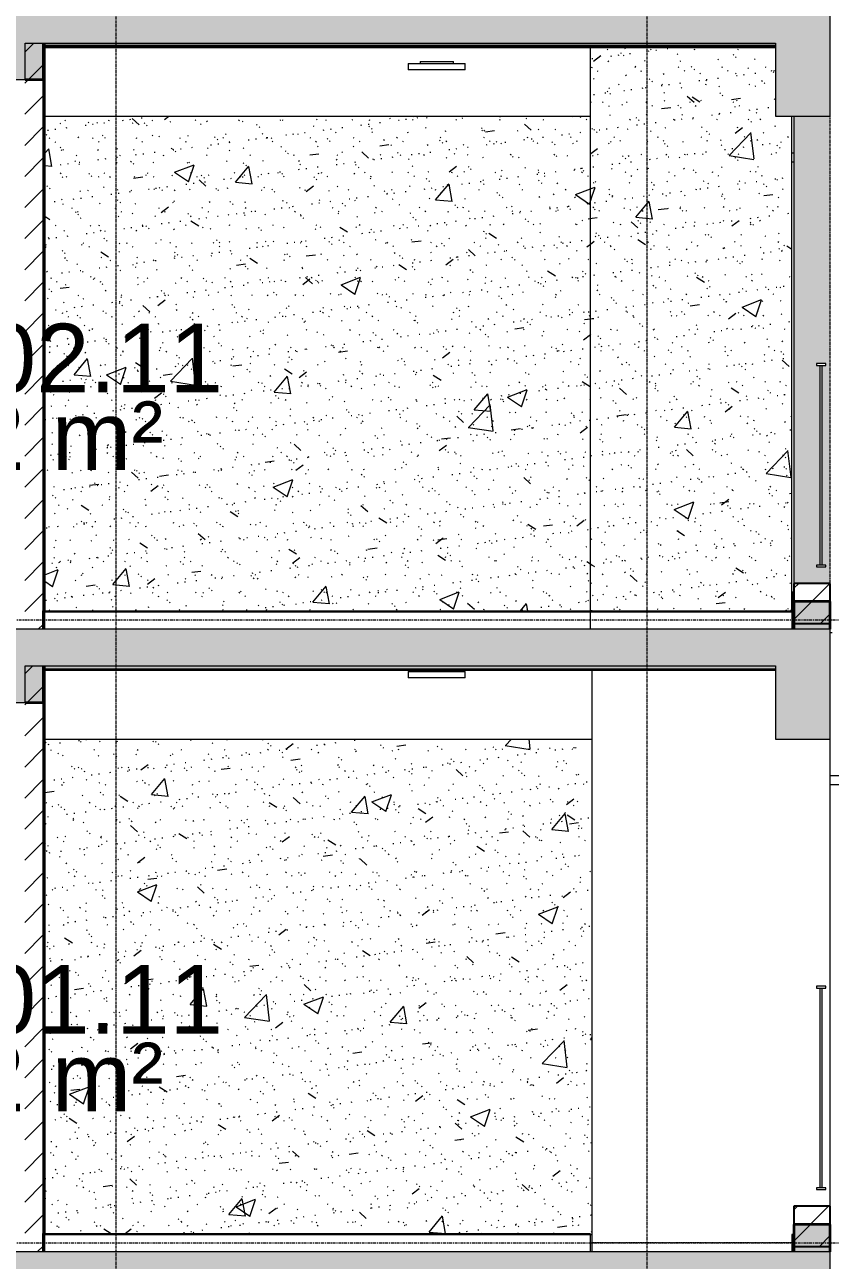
# Model space of a CAD drawing. Header units: millimetres. Extents: x 3451 to 201731, y -8641 to 35300.
# Drawn here: x 171691 to 176091, y 2104 to 8850 of the extents above; entities that cross this region are included whole.
import ezdxf

# ---------------------------------------------------------------- set-up
doc = ezdxf.new("R2010")
doc.units = ezdxf.units.MM
for name, pattern in [('Centre', [31.75, 6.35, -4.7625, 15.875, -4.7625]), ('Dash 1_8_', [6.35, 3.175, -3.175]), ('Grid Line', [22.225, 12.7, -3.175, 3.175, -3.175])]:
    doc.linetypes.add(name, pattern=pattern)
for name, color, linetype, lineweight in [('0-2', 50, 'Continuous', 5), ('A-AREA', 32, 'Dash 1_8_', 9), ('A-AREA-IDEN', 2, 'Continuous', 9), ('A-CLNG', 13, 'Continuous', 9), ('A-CLNG-2', 250, 'Continuous', 25), ('A-CLNG-PATT-3', 7, 'Continuous', 9), ('A-DETL-GENF-1', 7, 'Continuous', 9), ('A-DETL-THIN', 151, 'Continuous', 9), ('A-FLOR', 192, 'Continuous', 9), ('A-FLOR-1', 10, 'Continuous', 35), ('A-FLOR-HRAL', 11, 'Continuous', 9), ('A-FLOR-HRAL-1', 253, 'Continuous', 9), ('A-FLOR-HRAL-2', 53, 'Continuous', 18), ('A-FLOR-LEVL-2', 51, 'Centre', 9), ('A-FLOR-PATT-1', 7, 'Continuous', 9), ('A-WALL', 113, 'Continuous', 9), ('A-WALL-2', 250, 'Continuous', 25), ('A-WALL-3', 7, 'Continuous', 9), ('A-WALL-PATT-1', 7, 'Continuous', 9), ('A-WALL-PATT-2', 9, 'Continuous', 9), ('A-WALL-PATT-3', 111, 'Continuous', 5), ('E-LITE-EQPM', 33, 'Continuous', 9), ('E-LITE-EQPM-1', 7, 'Continuous', 9), ('I-WALL-1', 7, 'Continuous', 9), ('I-WALL-3', 250, 'Continuous', 25), ('S-BEAM-1', 12, 'Continuous', 5), ('S-BEAM-2', 10, 'Continuous', 35), ('S-BEAM-3', 7, 'Continuous', 9), ('S-COLS-1', 7, 'Continuous', 9), ('S-GRID-1', 1, 'Grid Line', 9)]:
    doc.layers.add(name, color=color, linetype=linetype, lineweight=lineweight)
doc.styles.add('Arial_1', font='arial.ttf', dxfattribs={"height": 375})
pattern_1 = [(50, (-51987.05, 14125), (1093.104, -95.634), [114.3, -1257.3]), (355, (-51987, 14125), (-211.457, 1146.34), [91.44, -1005.84]), (100.451, (-51896, 14117), (881.656, 1050.7), [97.14, -1068.54]), (46.184, (-51987, 14429.8), (1626.475, -252.257), [171.45, -1885.95]), (96.636, (-51851.5, 14408.8), (1424.42, 1484.565), [145.71, -1602.81]), (351.184, (-51987, 14429.8), (1424.43, 1484.55), [137.16, -1508.76]), (21, (-51834.65, 14353.6), (909.686, -613.59), [114.3, -1257.3]), (326, (-51834.7, 14353.6), (370.812, 1105.13), [91.44, -1005.84]), (71.451, (-51758.8, 14302.5), (1280.503, 491.528), [97.14, -1068.54]), (37.5, (-51987.05, 14125), (18.5313, 507.3303), [50.292, -943.356, 50.292, -970.788, -1009.65]), (37.5, (-51987.05, 14125), (18.5313, 507.3303), [-2014.728, 50.292, -959.358]), (7.5, (-51987.05, 14125), (400.918, 601.084), [50.292, -531.876, 50.292, -920.496, -384.81]), (7.5, (-51987.05, 14125), (400.918, 601.084), [-1552.956, 50.292, -334.518]), (327.5, (-52326.9, 14125), (813.545, -34.3737), [50.292, -330.708, 50.292, -1138.428, -1577.34]), (327.5, (-52326.9, 14125), (813.545, -34.3737), [-1569.72, 50.292, -1527.048]), (317.5, (-52479.3, 14125), (888.775, 152.56), [50.292, -445.008, 50.292, -739.14, -1120.14]), (317.5, (-52479.3, 14125), (888.775, 152.56), [-1284.732, 50.292, -1069.848])]
pattern_2 = [(37.5, (-51987.05, 14125), (-4.79953, 146.8239), [5.029, -110.795, 5.029, -124.511, -123.825]), (37.5, (-51987.05, 14125), (-4.79953, 146.8239), [-245.364, 5.029, -118.796]), (7.5, (-51987.05, 14125), (134.8574, 215.0472), [5.029, -57.455, 5.029, -99.365, -40.005]), (7.5, (-51987.05, 14125), (134.8574, 215.0472), [-166.878, 5.029, -34.976]), (327.5, (-52080.78, 14125), (237.29776, 0.4316), [5.029, -33.071, 5.029, -132.131, -179.07]), (327.5, (-52080.78, 14125), (237.29776, 0.4316), [-175.26, 5.029, -174.041]), (317.5, (-52080.78, 14125), (229.067, 66.8792), [5.029, -14.021, 5.029, -84.887, -102.87]), (317.5, (-52080.78, 14125), (229.067, 66.8792), [-108.966, 5.029, -97.841])]
pattern_3 = [(45, (-51987.05, 14125), (-79.5495, 79.5495), [])]
pattern_4 = [(45, (-51987.05, 14125), (-84.8528, 84.8528), [])]

# ---------------------------------------------------------------- blocks, each defined once
blk = doc.blocks.new('NCV_TKTC_KET CAU_rvt-2-TKCS_MẶT CẮT D')
at = {"layer": 'A-FLOR-PATT-1'}
h = blk.add_hatch(color=256, dxfattribs=at)
h.paths.add_polyline_path([(-37572.1, 8730), (-35537.4, 8730), (-35537.4, 8750), (-37938.6, 8750), (-37938.6, 8730)])
h.paths.add_polyline_path([(-24866.9, 8730), (-24836.9, 8730), (-24836.9, 8750), (-28836.9, 8750), (-28836.9, 8730), (-25163.7, 8730)])
h.paths.add_polyline_path([(-65032.3, 8730), (-65032.3, 8750), (-66835.3, 8750), (-66835.3, 8730), (-65654.1, 8730)])
h.paths.add_polyline_path([(-58634.9, 8730), (-56833.3, 8730), (-56833.3, 8750), (-58634.9, 8750)])
h.paths.add_polyline_path([(-53357.9, 8730), (-51661.9, 8730), (-51661.9, 8750), (-53357.9, 8750), (-53357.9, 8730.4)])
h = blk.add_hatch(color=256, dxfattribs=at)
h.paths.add_polyline_path([(-37938.6, 5330), (-35537.4, 5330), (-35537.4, 5350), (-37938.6, 5350)])
h.paths.add_polyline_path([(-24866.9, 5330), (-24836.9, 5330), (-24836.9, 5350), (-28836.9, 5350), (-28836.9, 5330), (-25163.7, 5330)])
h.paths.add_polyline_path([(-51939.6, 5330), (-51661.9, 5330), (-51661.9, 5350), (-53357.9, 5350), (-53357.9, 5330), (-52592.7, 5330)])
h.paths.add_polyline_path([(-66835.3, 5330), (-65032.3, 5330), (-65032.3, 5350), (-66835.3, 5350)])
h.paths.add_polyline_path([(-58634.9, 5330), (-56833.3, 5330), (-56833.3, 5350), (-58634.9, 5350)])
at = {"layer": 'S-BEAM-1'}
for points in [[(-28934.9, 8550), (-28834.9, 8550), (-28834.9, 8750), (-28934.9, 8750), (-28934.9, 8606.4)], [(-24536.9, 5550), (-24536.9, 5700), (-24736.9, 5700), (-24736.9, 5550)], [(-28834.9, 5150), (-28834.9, 5350), (-28934.9, 5350), (-28934.9, 5150)], [(-24536.9, 2150), (-24536.9, 2300), (-24736.9, 2300), (-24736.9, 2150)]]:
    blk.add_hatch(color=256, dxfattribs=at).paths.add_polyline_path(points)
at = {"layer": 'A-FLOR-1'}
for p, q in [((-28836.9, 8750), (-28836.9, 8730)), ((-28836.9, 8730), (-24836.9, 8730)), ((-28836.9, 5350), (-28836.9, 5330)), ((-28836.9, 5330), (-24836.9, 5330))]:
    blk.add_line(p, q, dxfattribs=at)
at = {"layer": 'S-BEAM-2'}
for p, q in [((-28834.9, 8550), (-28834.9, 8750)), ((-28934.9, 8550), (-28834.9, 8550)), ((-24536.9, 5700), (-24736.9, 5700)), ((-24736.9, 5700), (-24736.9, 5550)), ((-24536.9, 5550), (-24536.9, 5700)), ((-28834.9, 5150), (-28834.9, 5350)), ((-28934.9, 5150), (-28834.9, 5150)), ((-24536.9, 2300), (-24736.9, 2300)), ((-24736.9, 2300), (-24736.9, 2150)), ((-24536.9, 2150), (-24536.9, 2300))]:
    blk.add_line(p, q, dxfattribs=at)
at = {"layer": 'S-BEAM-3'}
for p, q in [((-28826.9, 8350), (-25846.9, 8350)), ((-28826.9, 4950), (-25836.9, 4950))]:
    blk.add_line(p, q, dxfattribs=at)
at = {"layer": 'S-COLS-1'}
for p, q in [((-25836.9, 2150), (-25836.9, 5330)), ((-24536.9, 2400), (-24536.9, 4950))]:
    blk.add_line(p, q, dxfattribs=at)
blk = doc.blocks.new('Railing - Railing-916073-TKCS_MẶT CẮT D')
at = {"layer": 'A-FLOR-HRAL-1'}
for p, q in [((-28826.9, 5645), (-25846.9, 5645)), ((-25846.9, 5550), (-25846.9, 5645)), ((-25846.9, 5645), (-24746.9, 5645))]:
    blk.add_line(p, q, dxfattribs=at)
at = {"layer": 'A-FLOR-HRAL-2'}
for p, q in [((-28826.9, 5645), (-28836.9, 5645)), ((-28836.9, 5645), (-28836.9, 5550)), ((-28826.9, 5550), (-28826.9, 5645)), ((-24736.9, 5645), (-24746.9, 5645)), ((-24746.9, 5645), (-24746.9, 5550)), ((-24736.9, 5550), (-24736.9, 5645))]:
    blk.add_line(p, q, dxfattribs=at)
blk = doc.blocks.new('Railing - 10mm-901206-TKCS_MẶT CẮT D')
at = {"layer": 'A-FLOR-HRAL-1'}
for p, q in [((-24591.9, 5900), (-24591.9, 6990)), ((-24581.9, 5900), (-24581.9, 6990))]:
    blk.add_line(p, q, dxfattribs=at)
blk = doc.blocks.new('Railing - Railing-1004666-TKCS_MẶT CẮT D')
at = {"layer": 'A-FLOR-HRAL-2'}
for p, q in [((-24561.9, 7000), (-24611.9, 7000)), ((-24611.9, 7000), (-24611.9, 6990)), ((-24611.9, 6990), (-24561.9, 6990)), ((-24561.9, 6990), (-24561.9, 7000)), ((-24561.9, 5900), (-24611.9, 5900)), ((-24611.9, 5900), (-24611.9, 5890)), ((-24611.9, 5890), (-24561.9, 5890)), ((-24561.9, 5890), (-24561.9, 5900))]:
    blk.add_line(p, q, dxfattribs=at)
blk.add_blockref('Railing - 10mm-901206-TKCS_MẶT CẮT D', (0, 0))
blk = doc.blocks.new('LIC_12-ĐÈN LED VUÔNG GẮN NỔI 24W - LIC_12-ĐÈN LED VUÔNG GẮN NỔI 24W - ÁNH SÁNG VÀNG 4500K-516180-TKCS_MẶT CẮT D')
at = {"layer": 'E-LITE-EQPM-1'}
for p, q in [((-26842, 8639), (-26531, 8639)), ((-26842, 8639), (-26842, 8604)), ((-26777.5, 8650), (-26595.5, 8650)), ((-26777.5, 8650), (-26777.5, 8639)), ((-26595.5, 8639), (-26595.5, 8650)), ((-26531, 8604), (-26531, 8639)), ((-26531, 8604), (-26842, 8604))]:
    blk.add_line(p, q, dxfattribs=at)
blk = doc.blocks.new('NCV_TKTC_TANG 2_rvt-2-TKCS_MẶT CẮT D')
at = {"layer": 'A-CLNG-PATT-3'}
h = blk.add_hatch(dxfattribs=at)
h.set_pattern_fill('FP_41', color=256, style=0, pattern_type=2)
h.set_pattern_definition([(0, (-51987.05, 14125), (1219.2, 304.8), [50.292, -864.108, 50.292, -864.108, -4876.8]), (0, (-51987.05, 14125), (1219.2, 304.8), [-1828.8, 50.292, -1778.508, 50.292, -864.108, -2133.6]), (0, (-51987.05, 14125), (1219.2, 304.8), [-4572, 50.292, -559.308, 50.292, -1473.708]), (120, (-51529.85, 14277.4), (-873.5645, 903.4582), [50.292, -864.108, 50.292, -5740.908]), (120, (-51529.85, 14277.4), (-873.5645, 903.4582), [-964.692, -864.108, 50.292, -1778.508, -3048]), (120, (-51529.85, 14277.4), (-873.5645, 903.4582), [-3657.6, 50.292, -864.108, 50.292, -2083.308]), (120, (-51529.85, 14277.4), (-873.5645, 903.4582), [-4622.292, -559.308, 50.292, -1473.708]), (240, (-51377.45, 14887), (-345.6355, -1208.2582), [50.292, -864.108, 50.292, -5740.908]), (240, (-51377.45, 14887), (-345.6355, -1208.2582), [-964.692, -864.108, 50.292, -1778.508, -3048]), (240, (-51377.45, 14887), (-345.6355, -1208.2582), [-3657.6, 50.292, -864.108, 50.292, -2083.308]), (240, (-51377.45, 14887), (-345.6355, -1208.2582), [-4622.292, -559.308, 50.292, -1473.708])])
h.paths.add_polyline_path([(-27122.9, 8730), (-24836.9, 8730), (-24836.9, 8735), (-28836.9, 8735), (-28836.9, 8730), (-28429.1, 8730)])
at = {"layer": 'A-WALL-PATT-1'}
h = blk.add_hatch(dxfattribs=at)
h.set_pattern_fill('FP_40', color=256, style=0, pattern_type=2)
h.set_pattern_definition(pattern_3)
h.paths.add_polyline_path([(-28826.9, 5650), (-28826.9, 8750), (-28836.9, 8750), (-28836.9, 5650)])
h = blk.add_hatch(dxfattribs=at)
h.set_pattern_fill('FP_40', color=256, style=0, pattern_type=2)
h.set_pattern_definition(pattern_3)
h.paths.add_polyline_path([(-24746.9, 5650), (-24736.9, 5650), (-24736.9, 5750), (-24746.9, 5750)])
at = {"layer": 'A-WALL-PATT-2'}
h = blk.add_hatch(dxfattribs=at)
h.set_pattern_fill('FP_32', color=256, style=0, pattern_type=2)
h.set_pattern_definition(pattern_4)
h.paths.add_polyline_path([(-28886.9, 5550), (-28836.9, 5550), (-28837.9, 8750), (-28934.9, 8750), (-28934.9, 8550), (-28936.9, 8550), (-28936.9, 5550)])
h = blk.add_hatch(dxfattribs=at)
h.set_pattern_fill('FP_35', color=256, style=0, pattern_type=2)
h.set_pattern_definition(pattern_1)
h.paths.add_polyline_path([(-25846.9, 5650), (-25836.9, 5650), (-25836.9, 8730), (-25846.9, 8730), (-25846.9, 6755.8)])
h = blk.add_hatch(dxfattribs=at)
h.set_pattern_fill('FP_36', color=256, style=0, pattern_type=2)
h.set_pattern_definition(pattern_2)
h.paths.add_polyline_path([(-25846.9, 5650), (-25836.9, 5650), (-25836.9, 8730), (-25846.9, 8730), (-25846.9, 6755.8)])
h = blk.add_hatch(dxfattribs=at)
h.set_pattern_fill('FP_35', color=256, style=0, pattern_type=2)
h.set_pattern_definition(pattern_1)
h.paths.add_polyline_path([(-25836.9, 5650), (-24746.9, 5650), (-24746.9, 8350), (-24836.9, 8350), (-24836.9, 8730), (-25836.9, 8730), (-25836.9, 6755.8)])
h = blk.add_hatch(dxfattribs=at)
h.set_pattern_fill('FP_36', color=256, style=0, pattern_type=2)
h.set_pattern_definition(pattern_2)
h.paths.add_polyline_path([(-25836.9, 5650), (-24746.9, 5650), (-24746.9, 8350), (-24836.9, 8350), (-24836.9, 8730), (-25836.9, 8730), (-25836.9, 6755.8)])
h = blk.add_hatch(dxfattribs=at)
h.set_pattern_fill('FP_35', color=256, style=0, pattern_type=2)
h.set_pattern_definition(pattern_1)
h.paths.add_polyline_path([(-28429.1, 5650), (-25846.9, 5650), (-25846.9, 8350), (-28826.9, 8350), (-28826.9, 5650)])
h = blk.add_hatch(dxfattribs=at)
h.set_pattern_fill('FP_36', color=256, style=0, pattern_type=2)
h.set_pattern_definition(pattern_2)
h.paths.add_polyline_path([(-28429.1, 5650), (-25846.9, 5650), (-25846.9, 8350), (-28826.9, 8350), (-28826.9, 5650)])
h = blk.add_hatch(dxfattribs=at)
h.set_pattern_fill('FP_32', color=256, style=0, pattern_type=2)
h.set_pattern_definition(pattern_4)
h.paths.add_polyline_path([(-24736.9, 5580), (-24536.9, 5580), (-24536.9, 5800), (-24736.9, 5800)])
at = {"layer": 'A-CLNG-2'}
for p, q in [((-24836.9, 8735), (-28836.9, 8735)), ((-28836.9, 8735), (-28836.9, 8730)), ((-28836.9, 8730), (-24836.9, 8730))]:
    blk.add_line(p, q, dxfattribs=at)
at = {"layer": 'A-WALL-2'}
for p, q in [((-24536.9, 5800), (-24736.9, 5800)), ((-24736.9, 5800), (-24736.9, 5580)), ((-24536.9, 5580), (-24536.9, 5800)), ((-28836.9, 5550), (-28836.9, 5650)), ((-24736.9, 5580), (-24536.9, 5580))]:
    blk.add_line(p, q, dxfattribs=at)
at = {"layer": 'A-WALL-3'}
for p, q in [((-28836.9, 8750), (-28836.9, 5650)), ((-28836.9, 5650), (-28836.9, 8750))]:
    blk.add_line(p, q, dxfattribs=at)
at = {"layer": 'I-WALL-1'}
for p, q in [((-25846.9, 5650), (-25846.9, 8730)), ((-24746.9, 5750), (-24746.9, 8350)), ((-28826.9, 5650), (-25846.9, 5650)), ((-25836.9, 5650), (-25846.9, 5650)), ((-25836.9, 5650), (-24746.9, 5650))]:
    blk.add_line(p, q, dxfattribs=at)
at = {"layer": 'I-WALL-3'}
for p, q in [((-28826.9, 5650), (-28826.9, 8750)), ((-24746.9, 5750), (-24746.9, 5650)), ((-24736.9, 5750), (-24746.9, 5750)), ((-24736.9, 5650), (-24736.9, 5750)), ((-28836.9, 5650), (-28826.9, 5650)), ((-24746.9, 5650), (-24736.9, 5650))]:
    blk.add_line(p, q, dxfattribs=at)
at = {"layer": 'A-FLOR-HRAL'}
for name in ['Railing - Railing-1004666-TKCS_MẶT CẮT D', 'Railing - Railing-916073-TKCS_MẶT CẮT D']:
    blk.add_blockref(name, (0, 0), dxfattribs=at)
at = {"layer": 'E-LITE-EQPM'}
blk.add_blockref('LIC_12-ĐÈN LED VUÔNG GẮN NỔI 24W - LIC_12-ĐÈN LED VUÔNG GẮN NỔI 24W - ÁNH SÁNG VÀNG 4500K-516180-TKCS_MẶT CẮT D', (0, 0), dxfattribs=at)
blk = doc.blocks.new('Railing - 10mm-457212-TKCS_MẶT CẮT D')
at = {"layer": 'A-FLOR-HRAL-1'}
for p, q in [((-24591.9, 2500), (-24591.9, 3590)), ((-24581.9, 2500), (-24581.9, 3590))]:
    blk.add_line(p, q, dxfattribs=at)
blk = doc.blocks.new('Railing - Railing-641380-TKCS_MẶT CẮT D')
at = {"layer": 'A-FLOR-HRAL-2'}
for p, q in [((-24561.9, 3600), (-24611.9, 3600)), ((-24611.9, 3600), (-24611.9, 3590)), ((-24611.9, 3590), (-24561.9, 3590)), ((-24561.9, 3590), (-24561.9, 3600)), ((-24561.9, 2500), (-24611.9, 2500)), ((-24611.9, 2500), (-24611.9, 2490)), ((-24561.9, 2490), (-24561.9, 2500)), ((-24611.9, 2490), (-24561.9, 2490))]:
    blk.add_line(p, q, dxfattribs=at)
blk.add_blockref('Railing - 10mm-457212-TKCS_MẶT CẮT D', (0, 0))
blk = doc.blocks.new('LIC_12-ĐÈN LED VUÔNG GẮN NỔI 24W - LIC_12-ĐÈN LED VUÔNG GẮN NỔI 24W - ÁNH SÁNG VÀNG 4500K-V273-TKCS_MẶT CẮT D')
at = {"layer": 'E-LITE-EQPM-1'}
for p, q in [((-26777.9, 5330), (-26777.9, 5319)), ((-26595.9, 5319), (-26595.9, 5330)), ((-26842.4, 5319), (-26531.4, 5319)), ((-26842.4, 5319), (-26842.4, 5284)), ((-26531.4, 5284), (-26842.4, 5284)), ((-26531.4, 5284), (-26531.4, 5319))]:
    blk.add_line(p, q, dxfattribs=at)
blk = doc.blocks.new('Railing - Railing-978652-TKCS_MẶT CẮT D')
at = {"layer": 'A-FLOR-HRAL-1'}
for p, q in [((-28826.9, 2245), (-25846.9, 2245)), ((-25846.9, 2150), (-25846.9, 2245)), ((-25846.9, 2245), (-25836.9, 2245))]:
    blk.add_line(p, q, dxfattribs=at)
at = {"layer": 'A-FLOR-HRAL-2'}
for p, q in [((-28826.9, 2245), (-28836.9, 2245)), ((-28836.9, 2245), (-28836.9, 2150)), ((-28826.9, 2150), (-28826.9, 2245)), ((-24736.9, 2245), (-24746.9, 2245)), ((-24746.9, 2245), (-24746.9, 2150)), ((-24736.9, 2150), (-24736.9, 2245))]:
    blk.add_line(p, q, dxfattribs=at)
blk = doc.blocks.new('NCV_TKTC_TANG 1_rvt-2-TKCS_MẶT CẮT D')
at = {"layer": 'A-WALL-PATT-1'}
h = blk.add_hatch(dxfattribs=at)
h.set_pattern_fill('FP_40', color=256, style=0, pattern_type=2)
h.set_pattern_definition(pattern_3)
h.paths.add_polyline_path([(-28836.9, 2250), (-28826.9, 2250), (-28826.9, 5350), (-28836.9, 5350), (-28836.9, 3054.6)])
at = {"layer": 'A-WALL-PATT-2'}
h = blk.add_hatch(dxfattribs=at)
h.set_pattern_fill('FP_32', color=256, style=0, pattern_type=2)
h.set_pattern_definition(pattern_4)
h.paths.add_polyline_path([(-28836.9, 2150), (-28837.9, 5350), (-28934.9, 5350), (-28934.9, 5150), (-28936.9, 5150), (-28936.9, 2150), (-28903.6, 2150)])
h = blk.add_hatch(dxfattribs=at)
h.set_pattern_fill('FP_35', color=256, style=0, pattern_type=2)
h.set_pattern_definition(pattern_1)
h.paths.add_polyline_path([(-27122.9, 2250), (-25836.9, 2250), (-25836.9, 4950), (-28826.9, 4950), (-28826.9, 2250), (-28429.1, 2250)])
h = blk.add_hatch(dxfattribs=at)
h.set_pattern_fill('FP_36', color=256, style=0, pattern_type=2)
h.set_pattern_definition(pattern_2)
h.paths.add_polyline_path([(-27122.9, 2250), (-25836.9, 2250), (-25836.9, 4950), (-28826.9, 4950), (-28826.9, 2250), (-28429.1, 2250)])
h = blk.add_hatch(dxfattribs=at)
h.set_pattern_fill('FP_32', color=256, style=0, pattern_type=2)
h.set_pattern_definition(pattern_4)
h.paths.add_polyline_path([(-24736.9, 2180), (-24536.9, 2180), (-24536.9, 2400), (-24736.9, 2400)])
at = {"layer": 'A-WALL-2'}
for p, q in [((-24536.9, 2400), (-24736.9, 2400)), ((-24736.9, 2400), (-24736.9, 2180)), ((-24536.9, 2180), (-24536.9, 2400)), ((-28836.9, 2150), (-28836.9, 2250)), ((-24736.9, 2180), (-24536.9, 2180))]:
    blk.add_line(p, q, dxfattribs=at)
at = {"layer": 'A-WALL-3'}
for p, q in [((-28836.9, 2250), (-28836.9, 5350)), ((-28836.9, 5350), (-28836.9, 2250))]:
    blk.add_line(p, q, dxfattribs=at)
at = {"layer": 'I-WALL-1'}
blk.add_line((-28826.9, 2250), (-25846.9, 2250), dxfattribs=at)
at = {"layer": 'I-WALL-3'}
for p, q in [((-28826.9, 2250), (-28826.9, 5350)), ((-28836.9, 2250), (-28826.9, 2250))]:
    blk.add_line(p, q, dxfattribs=at)
at = {"layer": 'A-FLOR-HRAL'}
for name in ['Railing - Railing-641380-TKCS_MẶT CẮT D', 'Railing - Railing-978652-TKCS_MẶT CẮT D']:
    blk.add_blockref(name, (0, 0), dxfattribs=at)
at = {"layer": 'E-LITE-EQPM'}
blk.add_blockref('LIC_12-ĐÈN LED VUÔNG GẮN NỔI 24W - LIC_12-ĐÈN LED VUÔNG GẮN NỔI 24W - ÁNH SÁNG VÀNG 4500K-V273-TKCS_MẶT CẮT D', (0, 0), dxfattribs=at)

msp = doc.modelspace()

# ---------------------------------------------------------------- hatches: boundary and pattern name
at = {"layer": 'A-DETL-GENF-1'}
h = msp.add_hatch(color=256, dxfattribs=at)
h.paths.add_polyline_path([(160443.5, 8350), (160692.2, 8350), (160692.2, 8750), (167092.5, 8750), (167092.5, 8500), (167692.5, 8500), (167692.5, 8750), (171492.9, 8750), (171492.9, 8550), (171692.9, 8550), (171692.9, 8750), (175790.9, 8750), (175790.9, 8350), (176090.9, 8350), (176090.9, 8950), (151265.9, 8950), (151265.9, 8550), (151467.6, 8550), (151467.6, 8750), (154892.5, 8750), (154892.5, 8550), (155092.5, 8550), (155092.5, 8750), (156090.8, 8750), (156090.8, 8350), (156392.5, 8350), (156392.5, 8750), (160390.5, 8750), (160390.5, 8350)])
h.paths.add_polyline_path([(122694.6, 8350), (122694.6, 8950), (122392.5, 8950), (122392.5, 8350)])
h.paths.add_polyline_path([(138744.6, 8350), (139044.6, 8350), (139044.6, 8750), (143794.6, 8750), (143794.6, 8550), (143994.6, 8550), (143994.6, 8750), (146969.9, 8750), (146969.9, 8350), (147269.9, 8350), (147269.9, 8750), (148965.9, 8750), (148965.9, 8550), (149165.9, 8551.3), (149165.9, 8950), (128994.6, 8950), (128994.6, 8550), (129194.6, 8550), (129194.6, 8750), (130594.7, 8750), (130594.7, 8350), (130894.7, 8350), (130894.7, 8750), (135595.5, 8750), (135595.5, 8550), (135794.6, 8550), (135794.6, 8750), (138744.6, 8750), (138744.6, 8606.4)])
h.paths.add_polyline_path([(126628.8, 8550), (126828.8, 8550), (126828.8, 8750), (128244.5, 8750), (128244.5, 8550), (128444.5, 8550), (128443, 8950), (126628.8, 8950)])
h = msp.add_hatch(color=256, dxfattribs=at)
h.paths.add_polyline_path([(160692.2, 4950), (160692.2, 5350), (167092.5, 5350), (167092.5, 5100), (167692.5, 5100), (167692.5, 5350), (171492.9, 5350), (171492.9, 5150), (171692.9, 5150), (171692.9, 5350), (175790.9, 5350), (175790.9, 4950), (176090.9, 4950), (176090.9, 5550), (151265.9, 5550), (151265.9, 5150), (151467.6, 5150), (151467.6, 5350), (154892.5, 5350), (154892.5, 5150), (155092.5, 5150), (155092.5, 5350), (156090.8, 5350), (156090.8, 4950), (156392.5, 4950), (156392.5, 5350), (160390.5, 5350), (160390.5, 4950), (160443.5, 4950)])
h.paths.add_polyline_path([(139044.6, 4950), (139044.6, 5350), (143794.6, 5350), (143794.6, 5150), (143994.6, 5150), (143994.6, 5350), (146969.9, 5350), (146969.9, 4950), (147269.9, 4950), (147269.9, 5350), (148965.9, 5350), (148965.9, 5150), (149165.9, 5151.3), (149165.9, 5550), (128994.6, 5550), (128994.6, 5150), (129194.6, 5150), (129194.6, 5350), (130594.7, 5350), (130594.7, 4950), (130894.7, 4950), (130894.7, 5350), (135595.5, 5350), (135595.5, 5150), (135794.6, 5150), (135794.6, 5350), (138744.6, 5350), (138744.6, 4950), (138892.2, 4950)])
h.paths.add_polyline_path([(122392.5, 4950), (122694.6, 4950), (122694.6, 5550), (122392.5, 5550)])
h.paths.add_polyline_path([(126828.8, 5150), (126828.8, 5350), (128244.5, 5350), (128244.5, 5150), (128444.5, 5150), (128443, 5550), (126628.8, 5550), (126628.8, 5150)])
h = msp.add_hatch(color=256, dxfattribs=at)
h.paths.add_polyline_path([(160443.5, 1550), (160692.2, 1550), (160692.2, 1950), (167092.5, 1950), (167092.5, 1700), (167692.5, 1700), (167692.5, 1950), (171492.9, 1950), (171492.9, 1750), (171692.9, 1750), (171692.9, 1950), (175790.9, 1950), (175790.9, 1550), (176090.9, 1550), (176090.9, 2150), (151265.9, 2150), (151265.9, 1750), (151465.9, 1750), (151465.9, 1950), (154892.5, 1950), (154892.5, 1750), (155092.5, 1750), (155092.5, 1950), (156090.8, 1950), (156090.8, 1550), (156392.5, 1550), (156392.5, 1950), (160390.5, 1950), (160390.5, 1550)])
h.paths.add_polyline_path([(138892.2, 1550), (139044.6, 1550), (139044.6, 1950), (143794.6, 1950), (143794.6, 1750), (143994.6, 1750), (143994.6, 1950), (146969.9, 1950), (146969.9, 1550), (147269.9, 1550), (147269.9, 1950), (148965.9, 1950), (148965.9, 1750), (149165.9, 1750), (149165.9, 2150), (128994.6, 2150), (128994.6, 1750), (129194.6, 1750), (129194.6, 1950), (130594.7, 1950), (130594.7, 1550), (130894.7, 1550), (130894.7, 1950), (135595.5, 1950), (135595.5, 1750), (135794.6, 1750), (135794.6, 1950), (138744.6, 1950), (138744.6, 1550)])
h.paths.add_polyline_path([(127790, 1750), (127910.9, 1750), (127910.9, 2150), (127710.9, 2150), (127710.9, 1750)])
at = {"layer": 'A-WALL-PATT-3'}
h = msp.add_hatch(color=256, dxfattribs=at)
h.paths.add_polyline_path([(176066, 5800), (176090.9, 5800), (176090.9, 8350), (175891, 8350), (175891, 5800), (176046, 5800)])
h.paths.add_polyline_path([(176016, 5890), (176016, 5900), (176036, 5900), (176036, 6990), (176016, 6990), (176016, 7000), (176066, 7000), (176066, 6990), (176046, 6990), (176046, 5900), (176066, 5900), (176066, 5890), (176036, 5890)])

# ---------------------------------------------------------------- linework, layer by layer
at = {"layer": 'A-AREA'}
msp.add_line((175880.9, 2200), (174790.9, 2200), dxfattribs=at)
at = {"layer": 'A-CLNG'}
for p, q in [((175880.9, 8150), (175891, 8150)), ((175891, 8100), (175880.9, 8100)), ((176090.9, 4750), (176150.9, 4750)), ((176150.9, 4700), (176090.9, 4700))]:
    msp.add_line(p, q, dxfattribs=at)
at = {"layer": 'A-DETL-THIN'}
for p, q in [((176090.9, 8350), (176090.9, 8950)), ((171692.9, 8550), (171692.9, 8750)), ((171692.9, 8750), (175790.9, 8750)), ((175790.9, 8750), (175790.9, 8350)), ((171492.9, 8550), (171692.9, 8550)), ((175790.9, 8350), (176090.9, 8350)), ((176090.9, 5550), (152037.7, 5550)), ((176090.9, 4950), (176090.9, 5550)), ((171692.9, 5150), (171692.9, 5350)), ((171692.9, 5350), (175790.9, 5350)), ((175790.9, 5350), (175790.9, 4950)), ((171492.9, 5150), (171692.9, 5150)), ((175790.9, 4950), (176090.9, 4950)), ((176090.9, 2150), (152037.7, 2150)), ((176090.9, 1550), (176090.9, 2150))]:
    msp.add_line(p, q, dxfattribs=at)
at = {"layer": 'A-FLOR'}
msp.add_line((176100.9, 5530), (176090.9, 5530), dxfattribs=at)
at = {"layer": 'A-FLOR-LEVL-2'}
for p, q in [((106972.4, 5600), (198239.7, 5600)), ((106972.4, 2200), (198239.7, 2200))]:
    msp.add_line(p, q, dxfattribs=at)
at = {"layer": 'A-WALL'}
msp.add_line((175891, 8350), (175891, 5800), dxfattribs=at)
at = {"layer": 'S-GRID-1'}
for p, q in [((172190.9, -3541.4), (172190.9, 30542.5)), ((175090.9, -3541.4), (175090.9, 30542.5)), ((176090.9, -1636.4), (176090.9, 30542.5))]:
    msp.add_line(p, q, dxfattribs=at)

# ---------------------------------------------------------------- block references
at = {"layer": '0-2'}
for name in ['NCV_TKTC_KET CAU_rvt-2-TKCS_MẶT CẮT D', 'NCV_TKTC_TANG 2_rvt-2-TKCS_MẶT CẮT D', 'NCV_TKTC_TANG 1_rvt-2-TKCS_MẶT CẮT D']:
    msp.add_blockref(name, (200627.8, 0), dxfattribs=at)

# ---------------------------------------------------------------- texts
at = {"layer": 'A-AREA-IDEN', "char_height": 375, "line_spacing_factor": 0.936439, "style": 'Arial_1'}
for s, insert, width, attachment_point in [('\\pt7.5,15,22.5,30,37.5,45,52.5,60,67.5,75,82.5,90,97.5,105,112.5,120,127.5,135,142.5,150,157.5,165,172.5,180,187.5,195,202.5,210,217.5,225,232.5,240;A3.02.11', (171724.7, 6837.2), 2094, 8), ('\\pt7.5,15,22.5,30,37.5,45,52.5,60,67.5,75,82.5,90,97.5,105,112.5,120,127.5,135,142.5,150,157.5,165,172.5,180,187.5,195,202.5,210,217.5,225,232.5,240;72 m²', (171779, 6606.6), 1359, 5), ('\\pt7.5,15,22.5,30,37.5,45,52.5,60,67.5,75,82.5,90,97.5,105,112.5,120,127.5,135,142.5,150,157.5,165,172.5,180,187.5,195,202.5,210,217.5,225,232.5,240;A3.01.11', (171724.7, 3336), 2094, 8), ('\\pt7.5,15,22.5,30,37.5,45,52.5,60,67.5,75,82.5,90,97.5,105,112.5,120,127.5,135,142.5,150,157.5,165,172.5,180,187.5,195,202.5,210,217.5,225,232.5,240;72 m²', (171779, 3105.5), 1359, 5)]:
    msp.add_mtext(s, dxfattribs=dict(at, insert=insert, width=width, attachment_point=attachment_point))

doc.saveas('drawing.dxf')
